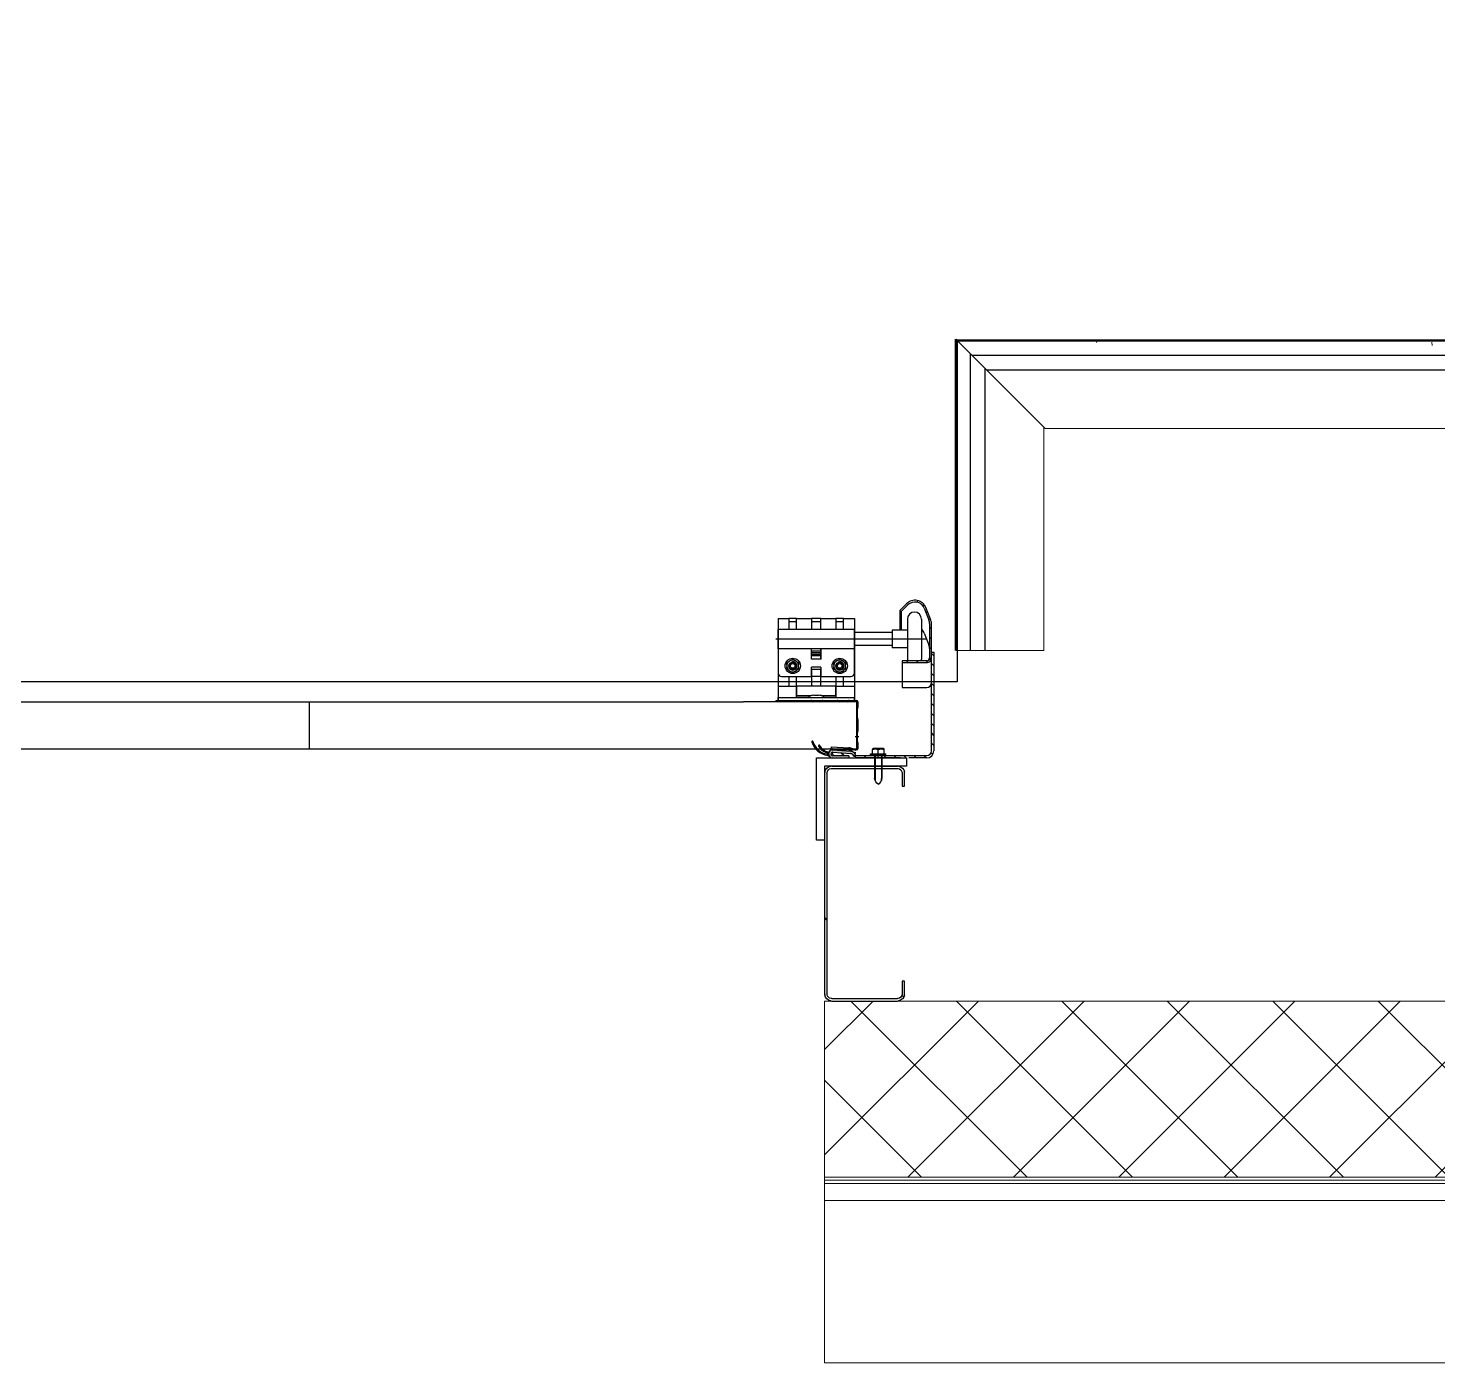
# Model space of a CAD drawing. Header units: metres. Extents: x -7665 to -5405, y -4871 to -3608.
# Drawn here: x -5524.915 to -5523.714, y -4866.34 to -4865.204 of the extents above; entities that cross this region are included whole.
import ezdxf

# ---------------------------------------------------------------- set-up
doc = ezdxf.new("R2010")
doc.units = ezdxf.units.M
doc.linetypes.add('XKITLINE00', pattern=[0])
doc.linetypes.add('Xref_level ST-8$0$DASHDOT', pattern=[25.4, 12.7, -6.35, 0, -6.35])
doc.layers.add('_5-1_Площадь помещений', color=2, linetype='Continuous', lineweight=30, plot=False)
for name, color, linetype in [('A-Wall', 113, 'Continuous'), ('Part', 7, 'Continuous'), ('Стены ГКЛ (графика)', 7, 'Continuous')]:
    doc.layers.add(name, color=color, linetype=linetype)
for name, color, linetype, lineweight in [('S-WALL-PATT', 7, 'Continuous', 0), ('Выноски', 7, 'Continuous', 15), ('Обобщенные модели', 7, 'Continuous', 18), ('ОСИ', 250, 'Xref_level ST-8$0$DASHDOT', 5), ('Цоколь', 252, 'Continuous', 18)]:
    doc.layers.add(name, color=color, linetype=linetype, lineweight=lineweight)
doc.layers.add('ГКЛ (контур)', color=255, linetype='Continuous', plot=False)
pattern_1 = [(0, (12, 6), (3, 300), [3, -300]), (10, (108, 12), (-49.14003004104248, 295.9632704366632), [2.999999999999999, -299.9999999999998]), (20, (54, 78), (-99.78696513534288, 282.9338466657496), [3, -300]), (29.99999999999999, (120, 126), (-147.4019237886467, 261.3076211353316), [3, -300]), (40, (42.00000000000001, 144), (-190.5381495766049, 231.741695764753), [2.999999999999999, -299.9999999999998]), (49.99999999999999, (66, 216), (-227.8849701066338, 195.1344162353187), [3, -300]), (59.99999999999999, (24, 270), (-258.3076211353316, 152.5980762113534), [3, -300]), (70, (120, 264), (-280.8817258057955, 105.4251208600584), [2.999999999999999, -299.9999999999998]), (80, (192, 276), (-294.9213813706616, 55.04887655911575), [2.999999999999999, -299.9999999999998]), (90, (228, 204), (-300, 3.000000000000018), [3, -300]), (99.99999999999997, (288, 198), (-295.9632704366632, -49.14003004104247), [3, -299.9999999999999]), (110, (288, 90), (-282.9338466657496, -99.78696513534288), [3, -300]), (120, (234, 54), (-261.3076211353316, -147.4019237886466), [2.999999999999999, -299.9999999999998]), (130, (150, 72), (-231.741695764753, -190.5381495766049), [3, -300]), (140, (204, 126), (-195.1344162353188, -227.8849701066338), [3, -300]), (150, (150, 180), (-152.5980762113533, -258.3076211353316), [3, -300]), (160.0000000000001, (276, 12), (-105.4251208600585, -280.8817258057954), [3, -300])]

# ---------------------------------------------------------------- blocks, each defined once
blk = doc.blocks.new('*U44')
at = {"layer": 'S-WALL-PATT', "lineweight": 0, "true_color": 0x636466}
h = blk.add_hatch(dxfattribs=at)
h.set_pattern_fill('ANSI37', color=251, scale=20)
h.set_pattern_definition([(45, (0, 0), (-44.90128060534577, 44.90128060534577), []), (135, (0, 0), (-44.90128060534577, -44.90128060534576), [])])
h.paths.add_polyline_path([(-150, 0), (0, 0), (0, 1749.999999999999), (-150, 1749.999999999999)])
at = {"color": 0}
blk.add_lwpolyline([(-150, 0), (0, 0), (0, 1749.999999999999), (-150, 1749.999999999999)], close=True, dxfattribs=at)
blk = doc.blocks.new('СТ1')
at = {"layer": 'Part', "linetype": 'XKITLINE00'}
for p, q in [((0, 64.96530189411715), (0.06107134884223342, 65.81919092370663)), ((0, -123.0346981058829), (0, 64.96530189411715)), ((2.045771019998938, 65.53383419092279), (2, 64.89387171296403)), ((2, -122.9632679247297), (2, 64.89387171296403)), ((5.146110970526934, 70.90423054539133), (6, 70.96530189411715)), ((6.071430181153119, 68.96530189411715), (5.431467703077942, 68.91953087435104)), ((6, 70.96530189411715), (62, 70.96530189411715)), ((6.071430181153119, 68.96530189411715), (61.92856981884688, 68.96530189411715)), ((62.56853229692206, 68.91953087435104), (61.92856981884688, 68.96530189411715)), ((62, 70.96530189411715), (62.85388902947307, 70.90423054539133)), ((65.87564456090331, 65.87564456101973), (67.45779197197407, 67.45779197209049)), ((66, 64.89387171296403), (65.95422898046672, 65.53383419092279)), ((66, 53.96530189411715), (66, 64.89387171296403)), ((67.93892865115777, 65.81919092370663), (68, 64.96530189411715)), ((68, 64.96530189411715), (68, 53.96530189411715)), ((68, 53.96530189411715), (66, 53.96530189411715)), ((0, 0), (2, 2)), ((66, -112.0346981058829), (68, -112.0346981058829)), ((66, -122.9632679247297), (66, -112.0346981058829)), ((68, -112.0346981058829), (68, -123.0346981058829)), ((0.06107134884223342, -123.8885871354723), (0, -123.0346981058829)), ((2, -122.9632679247297), (2.045771019998938, -123.6032304026885)), ((6, -129.0346981058829), (5.146110970526934, -128.973626757157)), ((5.431467703077942, -126.9889270861167), (6.071430181153119, -127.0346981058829)), ((6, -129.0346981058829), (62, -129.0346981058829)), ((6.071430181153119, -127.0346981058829), (61.92856981884688, -127.0346981058829)), ((61.92856981884688, -127.0346981058829), (62.56853229692206, -126.9889270861167)), ((62.85388902947307, -128.973626757157), (62, -129.0346981058829)), ((65.95422898046672, -123.6032304026885), (66, -122.9632679247297)), ((68, -123.0346981058829), (67.93892865115777, -123.8885871354723))]:
    blk.add_line(p, q, dxfattribs=at)
for centre, radius, start, end in [((6, 64.96530189411715), 5.99999999999228, 98.18181817978395, 171.8181818202161), ((6, 64.96530189411715), 3.994891212612249, 98.18181817978395, 171.8181818202161), ((62, 64.96530189411715), 3.994891212614952, 8.181818179783926, 81.81818182021608), ((62, 64.96530189411715), 5.999999999996499, 8.181818179783926, 81.81818182021608), ((6, -123.0346981058829), 6.000000000000719, 188.1818181797839, 261.8181818202161), ((6, -123.0346981058829), 3.994891212611036, 188.1818181797839, 261.8181818202161), ((62, -123.0346981058829), 3.994891212615256, 278.1818181797839, 351.8181818202161), ((62, -123.0346981058829), 5.999999999992887, 278.1818181797839, 351.8181818202161)]:
    blk.add_arc(centre, radius, start, end, dxfattribs=at)
blk = doc.blocks.new('*U147')
at = {"layer": 'A-Wall', "linetype": 'Continuous', "lineweight": 18}
h = blk.add_hatch(dxfattribs=at)
h.set_pattern_fill('GENERAL_TEXTURE', color=30, scale=300, style=0, pattern_type=2)
h.set_pattern_definition(pattern_1)
h.paths.add_polyline_path([(12.5, 0), (12.5, -12.5), (530.7155004115775, -12.5), (530.7155004115775, 0)], flags=0)
at = {"layer": 'A-Wall', "color": 30, "linetype": 'Continuous', "lineweight": 50}
blk.add_line((0.8847013400118158, -1.347017690507073), (1546.003418042808, -1.347017690507073), dxfattribs=at)
at = {"layer": 'A-Wall', "color": 11, "linetype": 'Continuous', "lineweight": 25}
for p, q in [((13.38470134001181, -13.84701769050707), (1533.503418042808, -13.84701769050707)), ((25.88470134001181, -26.34701769050707), (1521.003418042808, -26.34701769050707))]:
    blk.add_line(p, q, dxfattribs=at)
at = {"layer": 'A-Wall', "color": 8, "linetype": 'Continuous', "lineweight": 0}
blk.add_line((75.8847013400118, -76.34701769050707), (1471.003418042808, -76.34701769050707), dxfattribs=at)
for points in [[(75.8847013400118, -76.34701769050707), (0.8847013400118158, -1.347017690507073)], [(1471.003418042808, -76.34701769050707), (1546.003418042808, -1.347017690507073)]]:
    blk.add_lwpolyline(points, dxfattribs=at)
blk = doc.blocks.new('*U151')
at = {"layer": 'A-Wall', "linetype": 'Continuous', "lineweight": 18}
h = blk.add_hatch(dxfattribs=at)
h.set_pattern_fill('GENERAL_TEXTURE', color=30, scale=300, style=0, pattern_type=2)
h.set_pattern_definition(pattern_1)
h.paths.add_polyline_path([(12.5, 0), (12.5, -12.5), (530.7155004115775, -12.5), (530.7155004115775, 0)], flags=0)
at = {"layer": 'A-Wall', "color": 30, "linetype": 'Continuous', "lineweight": 50}
blk.add_line((0.8847013400118158, -1.347017690507073), (265.8847013400118, -1.347017690507073), dxfattribs=at)
at = {"layer": 'A-Wall', "color": 11, "linetype": 'Continuous', "lineweight": 25}
for p, q in [((0.8847013400118158, -13.84701769050707), (253.3847013400118, -13.84701769050707)), ((0.8847013400118158, -26.34701769050707), (240.8847013400118, -26.34701769050707))]:
    blk.add_line(p, q, dxfattribs=at)
at = {"layer": 'A-Wall', "color": 8, "linetype": 'Continuous', "lineweight": 0}
blk.add_line((0.8847013400118158, -76.34701769050706), (190.8847013400118, -76.34701769050707), dxfattribs=at)
for points in [[(0.8847013400118158, -1.347017690507073), (0.8847013400118158, -76.34701769050706)], [(190.8847013400118, -76.34701769050707), (265.8847013400118, -1.347017690507073)]]:
    blk.add_lwpolyline(points, dxfattribs=at)
blk = doc.blocks.new('*U175')
at = {"layer": 'Цоколь'}
for p, q in [((0, -2.588190451025184), (0, 0)), ((1749.999999999978, -9.094947017729282e-13), (0, 0)), ((1749.999999999978, -9.094947017729282e-13), (0, 0)), ((0, -5.485967929892468), (0, -2.588190451025184)), ((1749.999999999978, -2.588190451025184), (0, -2.588190451025184)), ((-9.094947017729282e-13, -158.0707920155728), (0, -5.485967929892468)), ((1749.999999999978, -5.485967929891558), (0, -5.485967929892468)), ((1749.999999999978, -19.86834022734274), (-9.094947017729282e-13, -19.86834022734365)), ((1749.999999999978, -158.0707920155728), (-9.094947017729282e-13, -158.0707920155728))]:
    blk.add_line(p, q, dxfattribs=at)
blk.add_lwpolyline([(1749.999999999978, 0), (1749.999999999978, -158.0707920155728)], dxfattribs=at)
blk = doc.blocks.new('Ворота ISD01 (без калитки + 2окна)')
h = blk.add_hatch(color=256)
h.dxf.hatch_style = 1
h.paths.add_polyline_path([(6.83046955242753, 6.854434832464904), (20.25354346260428, 6.862911207135767, 0.4141130192893976), (20.75317012146115, 7.362997560761869), (20.75288196839392, 8.362882274668664, 0.414314112605385), (20.25262391380966, 8.862680477555841), (6.829206759110093, 8.85420394456014, -1.040172947484488), (6.945310242474079, 11.84928346425295), (22.2474408634007, 10.65141012007371, -0.1980725325347258), (23.6072599850595, 9.962027425412089), (24.55858637951314, 8.856364106759429, 1), (26.07447294704616, 10.16065165866166), (25.12314655072987, 11.26631497684866, 0.1980725325347863), (22.40350830927491, 12.6450803661719), (7.101377688348293, 13.84295371035114, 1.040172946342265)])
h.paths.add_polyline_path([(2.577758843079209, 9.160633115563542, -0.2120178689446308), (3.972665978595614, 8.330973336473107, -0.3264688940071312), (4.033547680824995, 12.46039296267554, -0.2939570379089465), (3.018142063170671, 12.08613861910999, -0.2153059377752649), (-4.227742835879326, 17.51281513506547, 1), (-5.103376127779484, 17.030077253934, 0.2077825653569197), (2.464970475062728, 11.18989250482991, -0.9511965103348569), (2.269048407673836, 10.21066558826715, -0.293280438583843), (-9.932304104790092, 20.86938035534695, 1), (-10.89263399876654, 20.59092744905502, 0.30109853668803)])
for p, q in [((69.84752004779875, 138.3323048218153), (64.10905590094626, 132.5931677622721)), ((64.10905590094626, 132.5931677622721), (64.10905590094626, 115.6448699361645)), ((64.10905590094626, 132.5931677622721), (65.16959383711219, 131.5325054633431)), ((65.16959383711219, 131.5325054633431), (70.90805798582733, 137.2716425224207)), ((79.46536557376385, 140.539685998112), (78.1881431825459, 139.2624636064284)), ((84.52587487734854, 137.11589180585), (83.55146824009717, 136.1414851718582)), ((84.79792747460306, 134.4453852586448), (88.7974664978683, 124.545017989818)), ((90.18808200210333, 125.1069290069863), (86.18854297883809, 135.0072962758131)), ((-39.67179802805185, 125.5953586446121), (-39.67179802805185, 120.5959348669276)), ((-39.67179802805185, 125.5953586446121), (-30.42286403849721, 125.5953586446121)), ((-39.67179802805185, 120.5959348669276), (-39.67179802805185, 68.10198519332334)), ((-29.9229216594249, 125.5953586446121), (-30.42286403849721, 125.5953586446121)), ((-30.42286403849721, 125.5953586446121), (-30.42286403849721, 116.2947950274684)), ((-29.9229216594249, 123.0956467553042), (-30.42286403849721, 123.0956467553042)), ((-24.42355550453067, 125.5953586446121), (-29.9229216594249, 125.5953586446121)), ((-29.9229216594249, 123.0956467553042), (-24.42355550453067, 123.0956467553042)), ((-23.92361312545836, 125.5953586446121), (-24.42355550453067, 125.5953586446121)), ((-23.92361312545836, 123.0956467553042), (-24.42355550453067, 123.0956467553042)), ((-23.92361312545836, 125.5953586446121), (-11.17508249171078, 125.5953586446121)), ((-23.92361312545836, 116.2947950274684), (-23.92361312545836, 125.5953586446121)), ((-10.67514011263847, 125.5953586446121), (-11.17508249171078, 125.5953586446121)), ((-11.17508249171078, 125.5953586446121), (-11.17508249171078, 116.2947950274684)), ((-10.67514011263847, 123.0956467553042), (-11.17508249171078, 123.0956467553042)), ((-3.67594682238996, 125.5953586446121), (-10.67514011263847, 125.5953586446121)), ((-10.67514011263847, 123.0956467553042), (-3.67594682238996, 123.0956467553042)), ((-3.176004445180297, 125.5953586446121), (-3.67594682238996, 125.5953586446121)), ((-3.176004445180297, 123.0956467553042), (-3.67594682238996, 123.0956467553042)), ((-3.176004445180297, 125.5953586446121), (9.572526190429926, 125.5953586446121)), ((-3.176004445180297, 116.2947950274684), (-3.176004445180297, 125.5953586446121)), ((9.572526190429926, 125.5953586446121), (9.572526190429926, 116.2947950274684)), ((10.07246856763959, 125.5953586446121), (9.572526190429926, 125.5953586446121)), ((10.07246856763959, 123.0956467553042), (9.572526190429926, 123.0956467553042)), ((15.57183472439647, 125.5953586446121), (10.07246856763959, 125.5953586446121)), ((10.07246856763959, 123.0956467553042), (15.57183472439647, 123.0956467553042)), ((16.07177710160613, 125.5953586446121), (15.57183472439647, 125.5953586446121)), ((16.07177710160613, 123.0956467553042), (15.57183472439647, 123.0956467553042)), ((16.07177710160613, 125.5953586446121), (25.32071109116077, 125.5953586446121)), ((16.07177710160613, 116.2947950274684), (16.07177710160613, 125.5953586446121)), ((25.32071109116077, 125.5953586446121), (25.32071109116077, 120.5959348669276)), ((25.32071109116077, 120.5959348669276), (25.32071109116077, 68.10198519332334)), ((65.16959383711219, 131.5325054633431), (65.16959383711219, 115.6448699361645)), ((70.51429294794798, 125.1437751152553), (70.51429294794798, 91.14769342169166)), ((82.51291001588106, 125.1437751152553), (82.51291001588106, 91.14769342169166)), ((87.54466628096998, 131.6503797182813), (86.39250101521611, 130.4982144497335)), ((89.98592755384743, 125.6073374953121), (88.81799348257482, 124.4394034245051)), ((89.41633240692317, 121.3608555602841), (89.41633240692317, 92.26114461477846)), ((90.91615954041481, 92.26114461477846), (90.91615954041481, 121.3608555602841)), ((86.51244903728366, 108.1457342687063), (-41.4727996904403, 108.1457342687063)), ((25.32071109116077, 116.2947950274684), (-39.67179802805185, 116.2947950274684)), ((-39.67179802805185, 99.99667350994423), (-39.67179802805185, 116.2947950274684)), ((25.32071109116077, 99.99667350994423), (25.32071109116077, 116.2947950274684)), ((57.51579112373292, 113.6451004249975), (25.32071109116077, 113.6451004249975)), ((70.51429294794798, 115.6448699361645), (57.51579112373292, 115.6448699361645)), ((57.51579112373292, 115.6448699361645), (57.51579112373292, 100.6465986007825)), ((84.79792747460306, 113.1656977650709), (88.7974664978683, 103.2676519881934)), ((90.91615954041481, 118.0532659883611), (89.41633240506053, 116.5534388539381)), ((90.91615954041481, 109.568962494377), (89.41633240692317, 108.0691353599541)), ((25.32071109116077, 99.99667350994423), (-39.67179802805185, 99.99667350994423)), ((-39.67179802805185, 99.99667350994423), (-39.67179802805185, 79.29905906692147)), ((-11.27507096715271, 91.17333481367677), (-11.27507096715271, 99.99667350994423)), ((-11.17508249171078, 97.7483105105348), (-11.17508249171078, 99.99667350994423)), ((-11.17508249171078, 91.17333481367677), (-11.17508249171078, 99.99667350994423)), ((-3.176004445180297, 97.7483105105348), (-11.17508249171078, 97.7483105105348)), ((-11.17508249171078, 97.7483105105348), (-11.17508249171078, 96.56077746348456)), ((-11.17508249171078, 95.03353760764003), (-11.17508249171078, 96.56077746348456)), ((-3.176004445180297, 96.56077746348456), (-11.17508249171078, 96.56077746348456)), ((-3.176004445180297, 97.7483105105348), (-3.176004445180297, 99.99667350994423)), ((-3.176004445180297, 99.99667350994423), (-3.176004445180297, 91.17333481367677)), ((-3.176004445180297, 97.7483105105348), (-3.176004445180297, 96.56077746348456)), ((-3.176004445180297, 95.03353760764003), (-3.176004445180297, 96.56077746348456)), ((-3.076015969738364, 91.17333481367677), (-3.076015969738364, 99.99667350994423)), ((57.51579112373292, 102.6463681124151), (25.32071109116077, 102.6463681124151)), ((25.32071109116077, 79.29905906692147), (25.32071109116077, 99.99667350994423)), ((70.51429294794798, 100.6465986007825), (57.51579112373292, 100.6465986007825)), ((90.91615954041481, 101.0846589999273), (89.41633240692317, 99.5848318664357)), ((90.91615954041481, 96.98882130160928), (92.91592905111611, 96.98882130160928)), ((90.91615954041481, 12.99850182421505), (90.91615954041481, 96.98882130160928)), ((92.91592905111611, 96.98882130160928), (92.91592905111611, 12.99850182421505)), ((-32.14325409755111, 88.16780748125166), (-30.3518360927701, 89.2020830870606)), ((-32.14325409755111, 86.09925617603585), (-32.14325409755111, 88.16780748125166)), ((-32.14325409755111, 86.09925617603585), (-32.14325409755111, 84.49747902341187)), ((-32.14325409755111, 82.42892797663808), (-32.14325409755111, 84.49747902341187)), ((-28.96465636231005, 90.00297162868083), (-30.3518360927701, 89.2020830870606)), ((-28.96465636231005, 90.00297162868083), (-27.17323858104646, 91.03724710550159)), ((-27.17323858104646, 91.03724710550159), (-25.3818212673068, 90.00297180516645)), ((-23.99464038573205, 89.20208252640441), (-25.3818212673068, 90.00297180516645)), ((-23.99464038573205, 89.20208252640441), (-22.20322306826711, 88.16780722513795)), ((-22.20322306826711, 88.16780722513795), (-22.20322306826711, 86.09925617882982)), ((-22.20322306826711, 84.49747902574018), (-22.20322306826711, 86.09925617882982)), ((-22.20322306826711, 84.49747902574018), (-22.20322306826711, 82.42892772099003)), ((-11.17508249171078, 95.07194527704269), (-11.27507096715271, 95.07194527704269)), ((-11.17508249171078, 91.17333481367677), (-11.27507096715271, 91.17333481367677)), ((-11.17508249171078, 95.03353760764003), (-11.17508249171078, 93.84600456058979)), ((-3.176004445180297, 95.03353760764003), (-11.17508249171078, 95.03353760764003)), ((-3.176004445180297, 93.84600456058979), (-11.17508249171078, 93.84600456058979)), ((-11.17508249171078, 91.17333481367677), (-11.17508249171078, 93.84600456058979)), ((-3.176004445180297, 91.17333481367677), (-11.17508249171078, 91.17333481367677)), ((-11.17508249171078, 76.2994047999382), (-11.17508249171078, 84.2984828450717)), ((-3.176004445180297, 84.2984828450717), (-11.17508249171078, 84.2984828450717)), ((-11.17508249171078, 77.5485540763475), (-11.17508249171078, 84.2984828450717)), ((-3.076015969738364, 95.07194527704269), (-3.176004445180297, 95.07194527704269)), ((-3.176004445180297, 95.03353760764003), (-3.176004445180297, 93.84600456058979)), ((-3.176004445180297, 91.17333481367677), (-3.176004445180297, 93.84600456058979)), ((-3.076015969738364, 91.17333481367677), (-3.176004445180297, 91.17333481367677)), ((-3.176004445180297, 84.2984828450717), (-3.176004445180297, 76.2994047999382)), ((-3.176004445180297, 84.2984828450717), (-3.176004445180297, 77.5485540763475)), ((7.852136131376028, 88.16780748125166), (9.64355413429439, 89.2020830870606)), ((7.852136131376028, 86.09925617603585), (7.852136131376028, 88.16780748125166)), ((7.852136131376028, 86.09925617603585), (7.852136131376028, 84.49747902341187)), ((7.852136131376028, 82.42892797663808), (7.852136131376028, 84.49747902341187)), ((11.03073386475444, 90.00297162868083), (9.64355413429439, 89.2020830870606)), ((11.03073386475444, 90.00297162868083), (12.82215164601803, 91.03724710550159)), ((12.82215164601803, 91.03724710550159), (14.61356896348298, 90.00297180470079)), ((16.00074984133244, 89.20208252640441), (14.61356896348298, 90.00297180470079)), ((16.00074984133244, 89.20208252640441), (17.79216715879738, 88.16780722513795)), ((17.79216715879738, 88.16780722513795), (17.79216715879738, 86.09925617882982)), ((17.79216715879738, 84.49747902574018), (17.79216715879738, 86.09925617882982)), ((17.79216715879738, 84.49747902574018), (17.79216715879738, 82.42892772099003)), ((65.91904064826667, 89.76113960053772), (65.91904064826667, 88.2611365923658)), ((86.91662051714957, 89.76113960053772), (65.91904064826667, 89.76113960053772)), ((65.91904064826667, 88.2611365923658), (65.91904064826667, 66.99227863131091)), ((65.91904064826667, 88.2611365923658), (86.91662051714957, 88.2611365923658)), ((71.10833664610982, 89.76113960007206), (69.6083336379379, 88.26113659283146)), ((79.59264013916254, 89.76113960007206), (78.09263713099062, 88.26113659283146)), ((90.91615954041481, 92.6003555059433), (86.57694062590599, 88.26113659283146)), ((90.91615954041481, 95.80106578906998), (92.91592905111611, 93.80129627790302)), ((90.91615954041481, 87.3167622955516), (92.91592905111611, 85.31699278391898)), ((-36.67214376106858, 76.2994047999382), (-11.17508249171078, 76.2994047999382)), ((-30.35183678008616, 81.39465267537162), (-32.14325409755111, 82.42892797663808)), ((-30.42286403849721, 76.2994047999382), (-30.42286403849721, 68.10198519332334)), ((-30.35183678008616, 81.39465267537162), (-28.96465589851141, 80.59376339800656)), ((-27.17323858104646, 79.55948809627444), (-28.96465589851141, 80.59376339800656)), ((-25.38182080164552, 80.5937635730952), (-27.17323858104646, 79.55948809627444)), ((-25.38182080164552, 80.5937635730952), (-23.99464107304811, 81.39465211564675)), ((-22.20322306826711, 82.42892772099003), (-23.99464107304811, 81.39465211564675)), ((-23.92361312545836, 65.72970692859963), (-23.92361312545836, 76.2994047999382)), ((-11.17508249171078, 82.58857920812443), (-3.176004445180297, 82.58857920812443)), ((-11.17508249171078, 81.84969391534105), (-11.17508249171078, 68.35195638192818)), ((-3.176004445180297, 76.21982756210491), (-11.17508249171078, 76.21982756210491)), ((-3.176004445180297, 68.35195638192818), (-3.176004445180297, 81.84969391534105)), ((-3.176004445180297, 76.2994047999382), (22.3210568241775, 76.2994047999382)), ((9.643553448840976, 81.39465267537162), (7.852136131376028, 82.42892797663808)), ((9.572526190429926, 76.2994047999382), (9.572526190429926, 65.72970692859963)), ((9.643553448840976, 81.39465267537162), (11.03073432855308, 80.5937633975409)), ((12.82215164601803, 79.55948809627444), (11.03073432855308, 80.5937633975409)), ((14.61356942728162, 80.5937635730952), (12.82215164601803, 79.55948809627444)), ((14.61356942728162, 80.5937635730952), (16.00074915401638, 81.39465211564675)), ((17.79216715879738, 82.42892772099003), (16.00074915401638, 81.39465211564675)), ((16.07177710160613, 68.10198519332334), (16.07177710160613, 76.2994047999382)), ((90.91615954041481, 78.83245880156755), (92.91592905111611, 76.83268928993493)), ((-39.67179802805185, 68.10198519332334), (-39.67179802805185, 56.10336812445894)), ((-39.67179802805185, 68.10198519332334), (-24.17358431406319, 68.10198519332334)), ((-24.17358431406319, 68.10198519332334), (-24.17358431406319, 58.35310882469639)), ((-24.17358431406319, 65.6022733040154), (-23.67364193685353, 65.60227330354974)), ((-23.67364193685353, 59.96529711224139), (-23.67364193685353, 68.35195638192818)), ((-23.67364193685353, 68.35195638192818), (9.322554999962449, 68.35195638192818)), ((-9.213679214939475, 60.35287833632901), (-5.137407721951604, 60.35287833632901)), ((9.322554999962449, 68.35195638192818), (9.322554999962449, 59.96529711224139)), ((9.322554999962449, 65.60227330354974), (9.822497379034758, 65.6022733040154)), ((9.822497379034758, 68.10198519332334), (25.32071109116077, 68.10198519332334)), ((9.822497379034758, 58.35310882469639), (9.822497379034758, 68.10198519332334)), ((25.32071109116077, 68.10198519332334), (25.32071109116077, 56.10336812445894)), ((65.91904064826667, 66.99227863131091), (86.91662051714957, 66.99227863131091)), ((90.91615954041481, 70.34815530758351), (92.91592905111611, 68.34838579595089)), ((90.91615954041481, 61.86385181359947), (92.91592905111611, 59.86408230289817)), ((-3034.325090438128, 54.8535121800378), (-69.20388591475785, 54.8535121800378)), ((-439.2038859147578, 54.8535121800378), (-439.2038859142922, 14.85351218015421)), ((27.325897147879, 54.8535121800378), (-69.20388591475785, 54.8535121800378)), ((-25.17720378562808, 54.8535121800378), (-41.17596906237304, 54.8535121800378)), ((-21.97308779321611, 55.35345455771312), (-41.17160612531006, 55.35345455771312)), ((-41.16724318638444, 55.85339693585411), (-11.83495600149035, 55.85339693585411)), ((-39.67179802805185, 55.85339693585411), (-39.67179802805185, 58.35310882469639)), ((-39.67179802805185, 58.35310882469639), (-34.67237425036728, 58.35310882469639)), ((-39.67179802805185, 55.85339693585411), (-34.67237425036728, 55.85339693585411)), ((-34.67237425036728, 58.35310882469639), (20.3212873134762, 58.35310882469639)), ((-34.67237425036728, 55.85339693585411), (20.3212873134762, 55.85339693585411)), ((-25.17720378562808, 54.8535121800378), (-25.1728408485651, 55.35345455771312)), ((-11.83495600149035, 55.35345455771312), (-25.1728408485651, 55.35345455771312)), ((-24.17358431406319, 58.60308001376688), (-14.43415799736977, 58.60308001469821)), ((-24.17358431406319, 58.60308001376688), (-23.67364193685353, 58.60308001376688)), ((-11.59334918670356, 59.96529711224139), (-23.67364193685353, 59.96529711224139)), ((-23.67364193685353, 58.60308001376688), (-23.67364193685353, 58.35310882469639)), ((-10.03238812275231, 55.35345455771312), (-3.333160260692239, 55.35345455771312)), ((-3.333160260692239, 54.8535121800378), (-10.03238812275231, 54.8535121800378)), ((9.322554999962449, 59.96529711224139), (-2.757737750187516, 59.96529711224139)), ((-1.530592381954193, 55.85339693585411), (10.62351357750595, 55.85339693585411)), ((10.62351357750595, 55.35345455771312), (-1.530592381954193, 55.35345455771312)), ((0.08307105861604214, 58.60308001469821), (9.822497379034758, 58.60308001376688)), ((9.322554999962449, 58.35310882469639), (9.322554999962449, 58.60308001376688)), ((9.822497379034758, 58.60308001376688), (9.322554999962449, 58.60308001376688)), ((12.42608145624399, 55.35345455771312), (19.12530931830406, 55.35345455771312)), ((19.12530931830406, 54.8535121800378), (12.42608145624399, 54.8535121800378)), ((20.3212873134762, 58.35310882469639), (25.32071109116077, 58.35310882469639)), ((20.3212873134762, 55.85339693585411), (25.32071109116077, 55.85339693585411)), ((20.92787719704211, 55.85339693585411), (27.325897147879, 55.85339693585411)), ((27.325897147879, 55.35345455771312), (20.92787719704211, 55.35345455771312)), ((25.32071109116077, 55.85339693585411), (25.32071109116077, 58.35310882469639)), ((27.325897147879, 14.8535121800378), (27.325897147879, 54.8535121800378)), ((27.325897147879, 41.50059191742912), (27.325897147879, 48.31138069555163)), ((27.82583952695131, 50.11394857335836), (27.82583952695131, 54.8535121800378)), ((27.82583952695131, 48.31138069555163), (27.82583952695131, 41.50059191742912)), ((28.32578190416098, 54.8535121800378), (28.32578190416098, 50.11394857335836)), ((90.91615954041481, 53.37954831961542), (92.91592905111611, 51.37977880844846)), ((27.82583952695131, 30.00469254469499), (27.82583952695131, 39.69802403915673)), ((28.32578190416098, 39.69802403915673), (28.32578190416098, 30.00469254469499)), ((90.91615954041481, 44.8952448265627), (92.91592905111611, 42.89547531493008)), ((90.91615954041481, 36.41094133257866), (92.91592905111611, 34.41117182094604)), ((29.18811958655715, 24.85251073492691), (25.99247176386416, 24.85251073492691)), ((27.325897147879, 21.50289680343121), (27.325897147879, 28.20212466642261)), ((27.82583952695131, 28.20212466642261), (27.82583952695131, 21.50289680343121)), ((90.91615954041481, 27.92663783859462), (92.91592905111611, 25.92686832696199)), ((-2933.295307375491, 14.8535121800378), (27.325897147879, 14.8535121800378)), ((5.647131757810712, 14.37446178123355), (5.75179160758853, 16.37149067781866)), ((20.6292637269944, 13.58928151568398), (5.647131757810712, 14.37446178123355)), ((5.75179160758853, 16.37149067781866), (20.68691526167095, 15.58877401333302)), ((6.824726430699229, 14.8535121800378), (13.32397734373808, 14.8535121800378)), ((14.32386209815741, 14.35356980236247), (6.824726430699229, 14.35356980236247)), ((27.325897147879, 13.85362742422149), (6.824726430699229, 13.85362742422149)), ((7.101377688348293, 13.84295371035114), (22.40350830927491, 12.6450803661719)), ((13.32397734373808, 14.35356980236247), (13.32397734373808, 14.8535121800378)), ((13.32397734373808, 14.35356980236247), (27.325897147879, 14.35356980236247)), ((23.32850781828165, 12.59709410695359), (22.8478088080883, 12.9175601140596)), ((24.43778035789728, 14.26100291730836), (23.95708134770393, 14.58146892441437)), ((27.82583952695131, 14.8535121800378), (27.82583952695131, 19.70032892562449)), ((28.32578190416098, 19.70032892562449), (28.32578190416098, 14.8535121800378)), ((40.68637264147401, 14.67380584776402), (41.23630925826728, 14.99131190078333)), ((40.68637264147401, 14.67380584776402), (40.68637264147401, 14.22727532638237)), ((40.68637264147401, 10.49183049984276), (40.68637264147401, 14.22727532638237)), ((50.13528358377516, 14.99131190078333), (41.23630925826728, 14.99131190078333)), ((45.68579641915858, 10.49183049984276), (45.68579641915858, 14.22727532638237)), ((50.68522019870579, 14.67380584776402), (50.13528358377516, 14.99131190078333)), ((50.68522019870579, 14.22727532638237), (50.68522019870579, 14.67380584776402)), ((50.68522019870579, 10.49183049984276), (50.68522019870579, 14.22727532638237)), ((90.91615954041481, 19.44233434461057), (92.91592905111611, 17.44256483344361)), ((-6.999193290248513, -63.18547088839114), (-6.999193290248513, 6.999193289782852)), ((-6.999193290248513, 6.999193289782852), (69.85454525612295, 6.999193289782852)), ((69.85454525612295, 0), (0, 0)), ((0, 0), (0, -63.18547088839114)), ((5.762404300272465, 11.26875115279108), (7.333423607051373, 9.697731846012175)), ((20.25279553793371, 8.86268055671826), (6.829206755384803, 8.85420394456014)), ((20.25405833497643, 6.862911444157362), (6.83046955242753, 6.854434832464904)), ((6.945310242474079, 11.84928346425295), (22.2474408634007, 10.65141012007371)), ((14.17369673959911, 11.34176220698282), (16.28696217574179, 9.228496772702783)), ((20.75317012146115, 7.362997560761869), (20.75288196839392, 8.362882274668664)), ((23.6072599850595, 9.962027425412089), (24.55858637951314, 8.856364106759429)), ((24.03673894144595, 9.963023500982672), (27.00056915171444, 6.999193289782852)), ((25.12314655072987, 11.26631497684866), (26.07447294704616, 10.16065165866166)), ((26.69379296712577, 8.998962801415473), (86.91662051714957, 8.998962801415473)), ((64.67779987305403, 6.999193289782852), (26.69379296712577, 6.999193289782852)), ((33.48510313406587, 8.998962801415473), (35.48487264662981, 6.999193289782852)), ((39.18654550798237, 10.49183049984276), (52.18504733219743, 10.49183049984276)), ((39.18654550798237, 9.491945744492114), (39.18654550798237, 10.49183049984276)), ((39.18654550798237, 9.491945744492114), (52.18504733219743, 9.491945744492114)), ((49.88531239517033, 6.992233855184168), (41.48628044687212, 6.992233855184168)), ((41.96940662711859, 8.998962801415473), (43.96917613781989, 6.999193289782852)), ((42.53615943901241, 9.491945744492114), (42.53615943901241, -10.50574936950579)), ((43.03610181622207, 9.491945744492114), (43.03610181622207, -12.28783034253865)), ((43.03610181622207, 9.491945744492114), (43.03610181808472, -12.28783034300432)), ((45.68579641915858, 6.992233855184168), (45.68579641915858, 9.491945744492114)), ((48.33549102209508, 9.491945744492114), (48.33549102209508, -12.28783034253865)), ((48.33549102209508, 9.491945744492114), (48.33549102209508, -12.28783034253865)), ((48.83543340116739, 9.491945744492114), (48.83543340116739, -10.50574936950579)), ((50.45371011830866, 8.998962801415473), (52.45347963273525, 6.999193289782852)), ((52.18504733219743, 9.491945744492114), (52.18504733219743, 10.49183049984276)), ((58.93801361508667, 8.998962801415473), (60.93778312578797, 6.999193289782852)), ((67.42231710627675, 8.998962801415473), (69.42208662070334, 6.999193289782852)), ((69.85454525612295, 6.999193289782852), (69.85454525612295, 0)), ((86.91662051714957, 6.999193289782852), (71.66030387021601, 6.999193289782852)), ((75.90662060119212, 8.998962801415473), (77.90639011189342, 6.999193289782852)), ((84.39092409424484, 8.998962801415473), (86.39069360494614, 6.999193290714175)), ((90.31851942837238, 11.55567096266896), (91.73257000930607, 10.14162038033828)), ((43.03610114566982, -12.28782873274758), (43.03610181808472, -10.50574936950579)), ((48.33549102395773, -12.28783033648506), (48.33549102209508, -10.50574936950579)), ((0, -63.18547088839114), (-6.999193290248513, -63.18547088839114))]:
    blk.add_line(p, q)
for centre, radius in [((-27.17323858104646, 85.29836760088801), 6.499250911972312), ((-27.17323858104646, 85.29836760088801), 3.249625455986156), ((-27.17323858104646, 85.29836760088801), 2.999654267064144), ((-27.17323858104646, 85.29836760088801), 1.999769511376096), ((12.82215164601803, 85.29836760088801), 6.499250911972312), ((12.82215164601803, 85.29836760088801), 3.249625455986156), ((12.82215164601803, 85.29836760088801), 2.999654267064143), ((12.82215164601803, 85.29836760088801), 1.999769511376096)]:
    blk.add_circle(centre, radius)
for centre, radius, start, end in [((76.51360148191452, 125.1437751152553), 5.999308534128287, 0, 180), ((-27.17323858104646, 85.29836760088801), 5.034131177830498, 129.1541787224662, 170.8458198235225), ((-27.17323858104646, 85.29836760088801), 5.034131177830498, 189.1541801764775, 230.8458111601894), ((-27.17323858104646, 85.29836760088801), 3.499596644908168, 199.9999999880881, 110.0000000256951), ((-27.17323858104646, 85.29836760088801), 5.034131177830498, 69.15418733229649, 110.8458183760666), ((-27.17323858104646, 85.29836760088801), 5.034131177830498, 9.154180176477539, 50.84581116018936), ((-27.17323858104646, 85.29836760088801), 5.034131177830498, 309.1541787224662, 350.8458198235224), ((12.82215164601803, 85.29836760088801), 5.034131177830497, 129.1541787224662, 170.8458198235225), ((12.82215164601803, 85.29836760088801), 5.034131177830496, 189.1541801764775, 230.8458111601894), ((12.82215164601803, 85.29836760088801), 3.499596644908168, 199.9999999880881, 110.0000000256951), ((12.82215164601803, 85.29836760088801), 5.034131177830498, 69.15418733229649, 110.8458183760666), ((12.82215164601803, 85.29836760088801), 5.034131177830497, 9.154180176477539, 50.84581116018936), ((12.82215164601803, 85.29836760088801), 5.034131177830498, 309.1541787224662, 350.8458198235224), ((76.51360148191452, 91.14769342169166), 5.999308534128287, 180, 193.3629572888352), ((76.51360148191452, 91.14769342169166), 5.999308534128287, 346.6370427111647, 0), ((-36.67214376106858, 79.29905906692147), 2.999654267064143, 180, 270), ((-27.17323858104646, 85.29836760088801), 5.034131177830498, 249.1541873322964, 290.8458183760666), ((12.82215164601803, 85.29836760088801), 5.034131177830498, 249.1541873322964, 290.8458183760666), ((22.3210568241775, 79.29905906692147), 2.999654267064135, 270, 0), ((-24.42355550453067, 65.72970692859963), 0.4999423778440239, 345.2325402332176, 0), ((-9.213679214939475, 52.85374266840518), 7.499135667660359, 90, 122.8598804192644), ((-5.137407721951604, 52.85374266840518), 7.499135667660359, 57.14011958073564, 90), ((10.07246856763959, 65.72970692859963), 0.4999423778440239, 180, 194.7674597667824), ((-41.17160612531006, 55.35345455771312), 0.4999614149032321, 89.49999920722438, 269.4999992072244), ((-15.99522757343948, 63.35253260331228), 4.999423778440239, 270, 302.8598804192644), ((-11.83495600149035, 53.85362742422149), 1.999769511376096, 58.99728089336596, 90), ((-11.83495600149035, 53.85362742422149), 1.499827133532072, 58.99728089336596, 90), ((-10.03238812275231, 56.85328169120476), 1.999769511376096, 238.9972808933659, 270), ((-10.03238812275231, 56.85328169120476), 1.499827133532071, 238.9972808933659, 270), ((-3.333160260692239, 56.85328169120476), 1.499827133532072, 270, 301.0027191066341), ((-3.333160260692239, 56.85328169120476), 1.999769511376096, 270, 301.0027191066341), ((-1.530592381954193, 53.85362742422149), 1.999769511376096, 90, 121.002719106634), ((-1.530592381954193, 53.85362742422149), 1.499827133532072, 90, 121.002719106634), ((1.6441406365484, 63.35253260331228), 4.999423778440239, 237.1401195807356, 270), ((10.62351357750595, 53.85362742422149), 1.999769511376096, 58.99728089336596, 90), ((10.62351357750595, 53.85362742422149), 1.499827133532072, 58.99728089336596, 90), ((12.42608145624399, 56.85328169120476), 1.999769511376096, 238.9972808933659, 270), ((12.42608145624399, 56.85328169120476), 1.499827133532072, 238.9972808933659, 270), ((19.12530931830406, 56.85328169120476), 1.499827133532072, 270, 301.0027191066341), ((19.12530931830406, 56.85328169120476), 1.999769511376096, 270, 301.0027191066341), ((20.92787719704211, 53.85362742422149), 1.999769511376096, 90, 121.002719106634), ((20.92787719704211, 53.85362742422149), 1.499827133532072, 90, 121.002719106634), ((27.325897147879, 54.8535121800378), 0.9998847556880478, 0, 90), ((27.325897147879, 54.8535121800378), 0.4999423778440239, 0, 90), ((29.32566666044295, 48.31138069555163), 1.999769511376096, 148.9972808784959, 180), ((26.32601239345968, 50.11394857335836), 1.499827133532072, 328.9972808784959, 0), ((29.32566666044295, 48.31138069555163), 1.499827133532071, 148.9972808784959, 180), ((26.32601239345968, 50.11394857335836), 1.999769511376096, 328.9972808784959, 0), ((29.32566666044295, 41.50059191742912), 1.999769511376096, 180, 211.0027191215042), ((26.32601239345968, 39.69802403915673), 1.499827133532072, 0, 31.00271912150415), ((29.32566666044295, 41.50059191742912), 1.499827133532072, 180, 211.0027191215042), ((26.32601239345968, 39.69802403915673), 1.999769511376096, 0, 31.00271912150415), ((29.32566666044295, 28.20212466642261), 1.999769511376096, 148.9972808784959, 180), ((26.32601239345968, 30.00469254469499), 1.499827133532072, 328.9972808784959, 0), ((29.32566666044295, 28.20212466642261), 1.499827133532071, 148.9972808784959, 180), ((26.32601239345968, 30.00469254469499), 1.999769511376096, 328.9972808784959, 0), ((-10.41246905177832, 20.73015390196815), 0.4999423778440239, 16.16980555151961, 196.1698055515196), ((4.472644291818142, 25.04617394506931), 15.99815609100876, 196.1698055515196, 263.1976906144853), ((4.472644291818142, 25.04617394506931), 14.99827133532072, 196.1698055515196, 261.5513294654786), ((-4.665559481829405, 17.27144619449973), 0.4999423778440239, 28.86801074444146, 208.8680107444414), ((5.404223380610347, 22.82293182890862), 11.99861706825657, 208.8680107444414, 255.8201771336868), ((5.404223380610347, 22.82293182890862), 10.99873231256853, 208.8680107444414, 257.4705450559657), ((3.235058544203639, 13.06221072934568), 0.9998847556880478, 257.4705450559657, 322.9948266820832), ((6.828259658068419, 10.35403077956289), 3.499596644908167, 85.52393013722079, 270.0361806350175), ((6.824726430699229, 14.35356980236247), 0.4999423778436857, 90, 270), ((20.6292637269944, 9.589742493350059), 3.999539022752131, 56.30993244442094, 90), ((20.6292637269944, 9.589742493350059), 5.999308534128226, 56.30993244442094, 89.4493964761469), ((22.09137341938913, 8.657739873975515), 3.999539022752191, 40.70911012625407, 85.52393013722079), ((26.65632543899119, 17.58882053848356), 5.999308534127906, 236.3099324444209, 270), ((26.65632543899119, 17.58882053848356), 3.999539022751813, 236.3099324444209, 270), ((29.32566666044295, 21.50289680343121), 1.999769511376096, 180, 211.0027191215042), ((27.325897147879, 14.8535121800378), 0.9998847556880478, 270, 0), ((27.325897147879, 14.8535121800378), 0.4999423778440239, 270, 0), ((26.32601239345968, 19.70032892562449), 1.499827133532072, 0, 31.00271912150415), ((29.32566666044295, 21.50289680343121), 1.499827133532072, 180, 211.0027191215042), ((26.32601239345968, 19.70032892562449), 1.999769511376096, 0, 31.00271912150415), ((86.91662051714957, 12.99850182421505), 3.999539022752191, 270, 0), ((86.91662051714957, 12.99850182421505), 5.999308534128287, 270, 0), ((2.342501603066921, 10.70518253324553), 0.4999423778440239, 261.5513294654786, 75.82017713368685), ((2.340898163616657, 7.174940512049943), 1.999769511376096, 35.31582605396391, 83.19769061448532), ((6.828259658068419, 10.35403077956289), 1.499827133532072, 85.52393013722079, 270.0361806350175), ((20.25293961167336, 8.362738199532032), 0.4999423778440239, 0.01651170240123904, 90.01651171574338), ((20.25322776287794, 7.362853485159576), 0.4999423778440239, 270.0165117157433, 0.01651170240123904), ((22.09137341938913, 8.657739873975515), 1.999769511376096, 40.70911012625407, 85.52393013722079), ((25.31652966327965, 9.508507882244885), 0.9998847556880478, 220.709110126254, 40.70911012625407)]:
    blk.add_arc(centre, radius, start, end)
for centre, major_axis, ratio, start_param, end_param in [((76.91777295991778, 131.2612228286453), (-6.123246275863238e-16, -10.00002005496847), 0.9998827504263444, 1.95476876224411, 3.926990816997732), ((76.91777295991778, 131.2612228286453), (1.561427800345126e-15, 8.500017046723201), 0.9998827504263443, 5.096361415833915, 7.068583470587496), ((80.91731198318303, 121.3608555602841), (1.561427800345126e-15, 8.500017046723201), 0.9998827504263443, 4.71238898039517, 5.096361415833901), ((80.91731198318303, 121.3608555602841), (-6.123246275863238e-16, -10.00002005496847), 0.9998827504263444, 1.570796326805354, 1.954768762244078), ((76.91777295991778, 109.9822819754481), (-8.499020423348375, 0), 0.9998827504263446, 3.525565089028532, 3.993794575088639), ((80.91731198318303, 100.0842361981049), (8.499020423347957, -1.040829815734106e-15), 0.9998827504263443, 0, 0.3839724354495306), ((86.91662051714957, 92.26114461477846), (4.592434706897427e-16, 2.500005013742117), 0.9998827504263444, 3.141592653600255, 4.712388980395149), ((86.91662051714957, 92.26114461477846), (-2.449298510345295e-16, -4.000008021987388), 0.9998827504263444, 0, 1.570796326794904), ((86.91662051714957, 70.99134870991111), (3.999539022752201, -4.898022662278416e-16), 0.9998827504263444, 4.71238898038469, 6.283185307179586)]:
    blk.add_ellipse(centre, major_axis=major_axis, ratio=ratio, start_param=start_param, end_param=end_param)
for points, knots in [([(40.68637264147401, 14.22727532638237), (40.87980431132019, 14.29175237705931), (41.25658775307238, 14.40651994058862), (41.84513358026743, 14.54629483446479), (42.42043526656926, 14.63752111932263), (42.94872622191906, 14.67537358729169), (43.39741411991417, 14.67447192873806), (43.78853324614465, 14.64962361007929), (44.16767116077244, 14.60388219775632), (44.54376829229295, 14.53840609639883), (45.05315874703228, 14.42393834237009), (45.43360200896859, 14.31134188687429), (45.68579641915858, 14.22727532638237)], [0, 0, 0, 0, 1.549818016080078, 2.992222291253201, 4.610295243577582, 6.008391321807601, 7.059696197609669, 8.058213685342801, 9.015784663692344, 9.985196520727232, 10.97829013513281, 13, 13, 13, 13]), ([(45.68579641915858, 14.22727532638237), (45.76584915071726, 14.25395962363109), (46.02779914997518, 14.33814040059224), (46.42279205471277, 14.44844266725704), (46.89413590356708, 14.55233923718333), (47.32745008356869, 14.62263493658975), (47.75726578757167, 14.66401365539059), (48.16781831532717, 14.67783005023375), (48.5991860087961, 14.66593422507867), (49.09476186335087, 14.61786884907633), (49.63271501287818, 14.52359511936083), (50.17232045345008, 14.38962231110781), (50.51760935224593, 14.28316607326269), (50.68522019870579, 14.22727532638237)], [0, 0, 0, 0, 0.6897355194543359, 2.249219949429387, 3.361883599886592, 4.659091159905683, 5.868387783921103, 6.927819561963092, 8.056313438310948, 9.43868855683139, 11.04297005292937, 12.55345989105973, 14, 14, 14, 14])]:
    blk.add_open_spline(points, degree=3, knots=knots)
for points in [[(45.68579641915858, -15.50517314812168), (43.92672685533762, -14.27969721797854), (42.87684786133468, -12.61322262464091), (42.53615943901241, -10.50574936950579)], [(45.68579641915858, -15.50517314812168), (47.44486598670483, -14.27969721797854), (48.49474497884512, -12.61322262464091), (48.83543340116739, -10.50574936950579)]]:
    blk.add_open_spline(points, degree=3)

msp = doc.modelspace()

# ---------------------------------------------------------------- linework, layer by layer
at = {"layer": '_5-1_Площадь помещений'}
msp.add_lwpolyline([(-5514.645449487012, -4865.777087674), (-5517.858365646599, -4865.777087674), (-5517.858371475592, -4865.46658748858), (-5519.389365646599, -4865.466581659587), (-5519.393865646553, -4865.732081335562), (-5522.582865646553, -4865.732081335562), (-5522.578365646599, -4865.469686758934), (-5524.123484363302, -4865.469686758934), (-5524.123484363302, -4865.76042413406), (-5527.291365646601, -4865.759738537065)], dxfattribs=at)
at = {"layer": 'ГКЛ (контур)'}
msp.add_lwpolyline([(-5524.124603080005, -4865.733568042231), (-5524.124603080005, -4865.469686758934), (-5522.578365646599, -4865.469686758934), (-5522.578365646599, -4865.734686758934)], dxfattribs=at)
at = {"layer": 'ОСИ'}
msp.add_line((-5506.558576336574, -4865.882081335562), (-5529.481643533391, -4865.882081335562), dxfattribs=at)

# ---------------------------------------------------------------- block references
at = {"xscale": 0.001, "yscale": 0.001, "zscale": 0.001}
msp.add_blockref('Ворота ISD01 (без калитки + 2окна)', (-5524.236365646552, -4865.832081335562), dxfattribs=at)
at = {"color": 1, "xscale": -0.001, "yscale": 0.001, "zscale": 0.001, "rotation": 180}
msp.add_blockref('СТ1', (-5524.236365646552, -4865.961116033668), dxfattribs=at)
at = {"layer": 'Выноски', "xscale": 0.001, "yscale": 0.001, "zscale": 0.001, "rotation": 90}
msp.add_blockref('*U44', (-5522.486365646552, -4866.032081335562), dxfattribs=at)
at = {"layer": 'Обобщенные модели', "xscale": -0.001, "yscale": 0.001, "zscale": 0.001}
msp.add_blockref('*U175', (-5522.486365646552, -4866.182081335563), dxfattribs=at)
at = {"layer": 'Стены ГКЛ (графика)', "xscale": 0.001, "yscale": 0.001, "zscale": 0.001, "rotation": 90.00000000000001}
msp.add_blockref('*U151', (-5524.125950097696, -4865.734452743571), dxfattribs=at)
at = {"layer": 'Стены ГКЛ (графика)', "xscale": 0.001, "yscale": 0.001, "zscale": 0.001}
msp.add_blockref('*U147', (-5524.124369064642, -4865.468339741243), dxfattribs=at)

doc.saveas('drawing.dxf')
